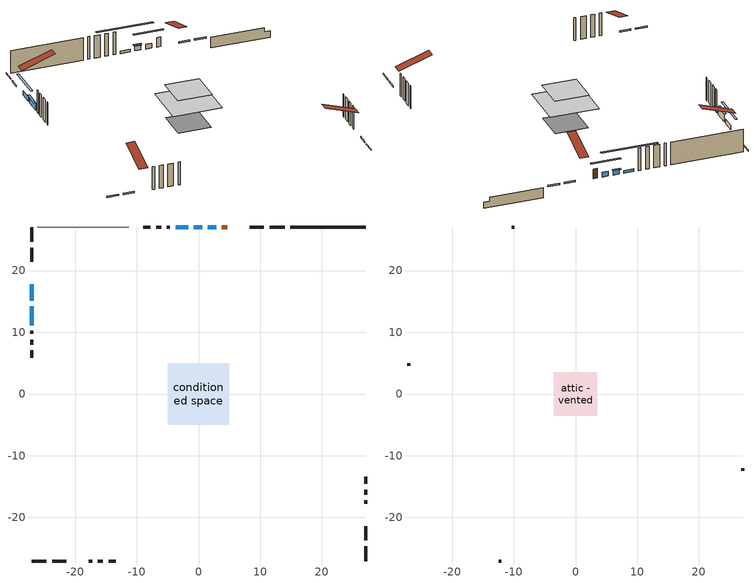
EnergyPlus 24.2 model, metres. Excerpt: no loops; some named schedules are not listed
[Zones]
conditioned space
 floor adiabatic (AdiabaticFloorConstruction): -4.99,-4.99 -4.99,4.99 4.99,4.99 4.99,-4.99 z2.75
 floor foundation (Slab1 construction): -3.35,-3.35 -3.35,3.35 3.35,3.35 3.35,-3.35 z-1.92
 wall outside (RimJoist1 construction): 13.93,27.05 11.51,27.05 / -27.05,-27.05 -24.63,-27.05 / -27.05,27.05 -27.05,24.63 / 27.05,-27.05 27.05,-24.63 z0.31:0.61
 wall outside (RimJoist2 construction): 10.58,27.05 8.29,27.05 / -23.7,-27.05 -21.41,-27.05 / -27.05,23.7 -27.05,21.41 / 27.05,-23.7 27.05,-21.41 z0.31:0.61
 wall outside (AdiabaticWallConstruction 1): 4.62,27.05 3.76,27.05 z0.31:2.34
 wall outside (AdiabaticWallConstruction): 2.84,27.05 1.51,27.05 / -27.05,17.74 -27.05,15.1 / 0.59,27.05 -0.73,27.05 z0.31:1.33; -27.05,14.17 -27.05,11.17 z0.31:1.83; -1.66,27.05 -3.69,27.05 z0.31:0.84
 wall outside (Wall1 construction): -4.62,27.05 -5.14,27.05 / -17.74,-27.05 -17.23,-27.05 / -27.05,10.25 -27.05,9.73 / 27.05,-17.74 27.05,-17.23 z0.31:5.19
 wall outside (Wall2 construction): -6.06,27.05 -6.87,27.05 / -16.3,-27.05 -15.49,-27.05 / -27.05,8.8 -27.05,8 / 27.05,-16.3 27.05,-15.49 z0.31:5.19
 wall outside (Wall3 construction): -7.8,27.05 -8.98,27.05 / -14.56,-27.05 -13.39,-27.05 / -27.05,7.07 -27.05,5.89 / 27.05,-14.56 27.05,-13.39 z0.31:5.19
 wall foundation (FoundationWall1 construction): 14.86,27.05,-1.92 14.86,27.05,0.31 25.83,27.05,0.31 25.83,27.05,-0.58 27.05,27.05,-0.58 27.05,27.05,-1.92
 wall adiabatic (Wall6 construction): -11.26,27.05 -26.12,27.05 z0.31:5.19
 window (WindowConstruction): 2.84,27.05 1.52,27.05 z0.31:1.32
 window (WindowConstruction 1): -27.05,17.74 -27.05,15.1 z0.31:1.32
 window (WindowConstruction 2): 0.59,27.05 -0.73,27.05 z0.31:1.32
 window (WindowConstruction 3): -27.05,14.17 -27.05,11.18 z0.31:1.83
 window (WindowConstruction 4): -1.66,27.05 -3.69,27.05 z0.31:0.84
 door (Door): 4.62,27.05 3.76,27.05 z0.31:2.34
 ceiling adiabatic (AdiabaticFloorConstruction): 4.99,-4.99 4.99,4.99 -4.99,4.99 -4.99,-4.99 z2.75
attic - vented
 floor to conditioned space (Floor1 construction Reversed): -3.53,-3.53 -3.53,3.53 3.53,3.53 3.53,-3.53 z5.19
 wall outside (Wall5 construction): -9.91,27.05 -10.33,27.05 / -12.46,-27.05 -12.03,-27.05 / -27.05,4.96 -27.05,4.54 / 27.05,-12.46 27.05,-12.03 z0.31:5.19
 roof outside (Roof1 construction): 5.55,27.05,5.19 5.55,20.17,7.48 7.36,20.17,7.48 7.36,27.05,5.19; -18.67,-27.05,5.19 -18.67,-20.17,7.48 -20.48,-20.17,7.48 -20.48,-27.05,5.19; -27.05,18.67,5.19 -20.17,18.67,7.48 -20.17,20.48,7.48 -27.05,20.48,5.19; 27.05,-18.67,5.19 20.17,-18.67,7.48 20.17,-20.48,7.48 27.05,-20.48,5.19
shading: -0.91,27.05 5.26,27.05 5.26,27.46 -0.91,27.46 z3.75; -27.05,12.67 -27.05,20.17 -27.46,20.17 -27.46,12.67 z3.75; -0.93,27.05 0.79,27.05 0.79,27.46 -0.93,27.46 z1.53; -27.05,10.97 -27.05,14.37 -27.46,14.37 -27.46,10.97 z2.04; -8.55,27.05 3.2,27.05 3.2,27.46 -8.55,27.46 z5.7
[Building]
Building 1: Terrain=Suburbs
[Site:Location]
Erieau AUT_ON: Latitude {deg}=42.25; Longitude {deg}=-81.9; Time Zone {hr}=-5; Elevation {m}=178; Keep Site Location Information=Yes
[Site:GroundTemperature:Shallow]
5.2292, 3.30147, 3.1471, 4.0619, 7.73432, 11.3896, 14.5586, 16.5661, 16.7366, 15.1039, 12.0157, 8.47254
[Site:WaterMainsTemperature]
Calculation Method=Schedule; Temperature Schedule=mains temperature schedule
[Material] Roughness=Rough; Thermal Absorptance=0.9
Name | Thickness {m} | Conductivity {W/m-K} | Density {kg/m3} | Specific Heat {J/kg-K} | Solar Absorptance | Visible Absorptance
asphalt or fiberglass shingles | 0.00635 | 0.162714 | 1121.4 | 1465.45 | 0.4 | 0.4
ceiling loosefill ins | 0.0846667 | 0.0480833 | 16.02 | 1046.75 | 0.7 | 0.7
ceiling stud and cavity | 0.1397 | 0.0888434 | 65.682 | 1177.47 | 0.7 | 0.7
concrete 4.0 in. | 0.1016 | 1.803125 | 2242.8 | 837.4 | 0.7 | 0.7
concrete 8.0 in. | 0.2032 | 1.803125 | 2242.8 | 837.4 | 0.7 | 0.7
door material | 0.04445 | 0.053851 | 512.64 | 1214.23 | 0.7 | 0.7
exterior vertical ins | 0.0333715 | 0.029427 | 32.04 | 1214.23 | 0.7 | 0.7
floor covering | 0.0127 | 0.0433444 | 54.468 | 1339.84 | 0.6 | 0.6
floor rigid ins; wall rigid ins | 0.512978 | 0.029427 | 32.04 | 1214.23 | 0.7 | 0.7
floor stud and cavity | 0.1397 | 1.75129 | 37.0049 | 1207.88 | 0.7 | 0.7
furniture material conditioned space 1 | 0.1524 | 0.115458 | 640.8 | 1214.23 | 0.6 | 0.6
gypsum board | 0.0127 | 0.160291 | 801 | 837.4 | 0.6 | 0.6
gypsum board 1 | 0.0127 | 0.160291 | 801 | 837.4 | 0.7 | 0.7
osb sheathing 0.5 in. | 0.0127 | 0.115458 | 512.64 | 1214.23 | 0.7 | 0.7
osb sheathing 0.5 in. 1 | 0.0127 | 0.115458 | 512.64 | 1214.23 | 0.4 | 0.4
osb sheathing 0.75 in. | 0.01905 | 0.115458 | 512.64 | 1214.23 | 0.7 | 0.7
osb sheathing 2.0 in. | 0.0508 | 0.115458 | 512.64 | 1214.23 | 0.7 | 0.7
rim joist stud and cavity | 0.0508 | 0.0453203 | 125.044 | 1163.47 | 0.6 | 0.6
rim joist stud and cavity 1 | 0.0508 | 0.107068 | 50.32683 | 1063.81 | 0.6 | 0.6
slab rigid ins | 0.00025908 | 0.029427 | 32.04 | 1214.23 | 0.7 | 0.7
wall stud and cavity | 0.1397 | 0.0888448 | 139.0536 | 1170.24 | 0.7 | 0.7
wall stud and cavity 1 | 0.1397 | 0.10277 | 139.0536 | 1170.24 | 0.7 | 0.7
wall stud and cavity 2 | 0.1397 | 0.103305 | 139.0536 | 1170.24 | 0.7 | 0.7
wall stud and cavity 3 | 0.0889 | 6.9971 | 50.32683 | 1063.81 | 0.6 | 0.6
wall stud and cavity 4 | 0.1397 | 0.080502 | 139.0536 | 1170.24 | 0.7 | 0.7
wall stud and cavity 5 | 0.0889 | 0.380278 | 52.3479 | 1209.89 | 0.7 | 0.7
wall stud and cavity 6 | 0.0889 | 0.391764 | 83.0341 | 1211.67 | 0.7 | 0.7
wood siding | 0.0254 | 0.102417 | 544.68 | 1172.36 | 0.4 | 0.4
wood siding 1 | 0.00254 | 0.102417 | 544.68 | 1172.36 | 0.4 | 0.4
wood siding 2; wood siding 3; wood siding 4 | 0.0254 | 0.102417 | 544.68 | 1172.36 | 0.7 | 0.7
[WindowMaterial:SimpleGlazingSystem]
Name | U-Factor {W/m2-K} | Solar Heat Gain Coefficient
WindowMaterial | 2.45119 | 0.62
WindowMaterial 1 | 2.35864 | 0.66
WindowMaterial 2 | 2.57895 | 0.56
[Construction]
AdiabaticFloorConstruction: floor stud and cavity, floor rigid ins, osb sheathing 0.75 in., floor covering
AdiabaticWallConstruction: wood siding 3, wall rigid ins, wall stud and cavity 5, gypsum board
AdiabaticWallConstruction 1: wood siding 4, wall rigid ins, wall stud and cavity 5, gypsum board
Door: door material
Floor1 construction Reversed: gypsum board, ceiling stud and cavity, ceiling loosefill ins
FoundationWall1 construction: concrete 8.0 in., gypsum board 1
furniture construction conditioned space 1: furniture material conditioned space 1
PartitionWallConstruction: gypsum board, wall stud and cavity 6, gypsum board
RimJoist1 construction: wood siding 2, osb sheathing 2.0 in., rim joist stud and cavity
RimJoist2 construction: wood siding 2, rim joist stud and cavity 1
Roof1 construction: asphalt or fiberglass shingles
Slab1 construction: slab rigid ins, concrete 4.0 in.
Wall1 construction: wood siding, osb sheathing 0.5 in., wall stud and cavity, gypsum board
Wall2 construction: wood siding, osb sheathing 0.5 in., wall stud and cavity 1, gypsum board
Wall3 construction: wood siding, osb sheathing 0.5 in., wall stud and cavity 2, gypsum board
Wall5 construction: wood siding 1, wall stud and cavity 3
Wall6 construction: osb sheathing 0.5 in. 1, wall stud and cavity 4, gypsum board
WindowConstruction; WindowConstruction 1; WindowConstruction 2: WindowMaterial
WindowConstruction 3: WindowMaterial 1
WindowConstruction 4: WindowMaterial 2
[Zone] Multiplier=1; Part of Total Floor Area=Yes
Name | Volume {m3}
attic - vented | 18.5557
conditioned space | 354.4
[Space]
Name | Zone | Volume {m3}
attic - vented 1 | attic - vented | 18.5557
conditioned space 1 | conditioned space | 354.4
[ZoneInfiltration:EffectiveLeakageArea]
infil attic - vented 1: Zone or Space=attic - vented 1; Schedule=Always On Discrete; Effective Air Leakage Area {cm2}=2393.28; Stack Coefficient=0.000498543; Wind Coefficient=1.50859e-05
[ZoneMixing]
whole house fan mix: Zone or Space=attic - vented; Schedule=Always On Continuous; Design Flow Rate Calculation Method=Flow/Zone; Design Flow Rate {m3/s}=0; Source Zone or Space=conditioned space
[SurfaceProperty:ExposedFoundationPerimeter]
Slab1: Exposed Perimeter Calculation Method=TotalExposedPerimeter; Total Exposed Perimeter {m}=12.189
[InternalMass] Zone or ZoneList=conditioned space; Space or SpaceList=conditioned space 1
Name | Construction | Surface Area {m2}
furniture mass conditioned space 1 | furniture construction conditioned space 1 | 57.8801
partition wall mass | PartitionWallConstruction | 144.7
[Lights]
interior lighting: Zone or ZoneList or Space or SpaceList=conditioned space 1; Schedule=interior lighting schedule; Design Level Calculation Method=LightingLevel; Lighting Level {W}=343.2; Return Air Fraction=0; Fraction Radiant=0.6; Fraction Visible=0.2; Fraction Replaceable=1
[People]
occupants: Zone or ZoneList or Space or SpaceList=conditioned space 1; Number of People Schedule=occupants schedule; Number of People Calculation Method=People; Number of People=3; Fraction Radiant=0.314171; Sensible Heat Fraction=0.56303; Activity Level Schedule=occupants activity schedule; Carbon Dioxide Generation Rate {m3/s-W}=0; Enable ASHRAE 55 Comfort Warnings=No; Mean Radiant Temperature Calculation Type=EnclosureAveraged
[ElectricEquipment] Zone or ZoneList or Space or SpaceList=conditioned space 1; Design Level Calculation Method=EquipmentLevel
Name | Schedule | Design Level {W} | Fraction Latent | Fraction Radiant | Fraction Lost
clothes dryer | clothes dryer schedule | 140.772 | 0.015 | 0.081 | 0.85
clothes washer | clothes washer schedule | 32.1985 | 0.03 | 0.162 | 0.7
cooking range | cooking range schedule | 208.969 | 0.08 | 0.432 | 0.2
dishwasher | dishwasher schedule | 66.8632 | 0.3 | 0.18 | 0.4
fridge | fridge schedule | 72.9452 | 0 | 0.6 | 0
mech vent bath fan 0 | mech vent bath fan 0 schedule | 50.2 | 0 | 0 | 1
mech vent house fan | mech vent house fan schedule | 0 | 0 | 0 | 1
mech vent house fan cfis | mech vent house fan cfis schedule | 0 | 0 | 0 | 0
mech vent range fan 0 | mech vent range fan 0 schedule | 57 | 0 | 0 | 1
misc plug loads | misc plug loads schedule | 494.7 | 0.045 | 0.513 | 0.1
whole house fan | Always On Discrete | 0 | 0 | 0 | 1
[OtherEquipment] Zone or ZoneList or Space or SpaceList=conditioned space 1; Design Level Calculation Method=EquipmentLevel
Name | Fuel Type | Schedule | Design Level {W} | Fraction Latent | Fraction Radiant | Fraction Lost
clothes dryer 1 | Electricity | clothes dryer schedule | 0 | 0.015 | 0.081 | 0.85
cooking range 1 | Electricity | cooking range schedule | 0 | 0.08 | 0.432 | 0.2
general water use latent | None | general water use schedule | 59.3978 | 1 | 0 | 0
general water use sensible | None | general water use schedule | -58.539 | 0 | 0.6 | 0
mech vent house fan latent load | None | Always On Discrete | 0 | 1 | 0 | 0
mech vent house fan sensible load | None | Always On Discrete | 0 | 0 | 0 | 0
water heater energy adjustment1 | Electricity | Always On Discrete | 0.01 | 0 | 0 | 1
[ZoneInfiltration:DesignFlowRate] Zone or ZoneList or Space or SpaceList=conditioned space 1; Schedule=Always On Discrete; Design Flow Rate Calculation Method=Flow/Zone; Design Flow Rate {m3/s}=0
infil flow; natural vent flow; whole house fan flow
[AvailabilityManager:Scheduled]
central ac and furnace airloop Availability Manager: Schedule=Always On Discrete
[Foundation:Kiva]
Foundation Kiva 1: Initial Indoor Air Temperature {C}=18; Wall Height Above Grade {m}=0.310012; Wall Depth Below Slab {m}=0.2032; Custom Block Material Name 1=exterior vertical ins; Custom Block Depth 1 {m}=2.23001; Custom Block X Position 1 {m}=0.2159; Custom Block Z Position 1 {m}=0
[Foundation:Kiva:Settings]
Soil Conductivity {W/m-K}=0.849921; Soil Density {kg/m3}=1842.3; Soil Specific Heat {J/kg-K}=418.7; Ground Solar Absorptivity=0.9; Ground Thermal Absorptivity=0.9; Ground Surface Roughness {m}=0.03; Far-Field Width {m}=40; Deep-Ground Boundary Condition=ZeroFlux; Deep-Ground Depth {m}=40; Minimum Cell Dimension {m}=0.2; Maximum Cell Growth Coefficient=3; Simulation Timestep=Timestep
[Exterior:Lights]
exterior lighting: Schedule=exterior lighting schedule; Design Level {W}=75.6
[EnergyManagementSystem:GlobalVariable]
central_ac_and_furnace_airloop_Fan_RTF
infil_program_Qfan
infil_program_Qinf
natural_vent_program_Qnv
natural_vent_program_Qwhf
[EnergyManagementSystem:Sensor]
Name | Output:Variable or Output:Meter Index Key | Output:Variable or Output:Meter
airflow_gain | infil flow | Infiltration Sensible Heat Gain Energy
airflow_gain_1 | natural vent flow | Infiltration Sensible Heat Gain Energy
airflow_gain_2 | whole house fan flow | Infiltration Sensible Heat Gain Energy
airflow_loss | infil flow | Infiltration Sensible Heat Loss Energy
airflow_loss_1 | natural vent flow | Infiltration Sensible Heat Loss Energy
airflow_loss_2 | whole house fan flow | Infiltration Sensible Heat Loss Energy
clg_load_cond |  | Cooling:EnergyTransfer:Zone:CONDITIONED SPACE
clg_sp_s; clg_sp_s_1 | cooling setpoint | Schedule Value
clothes_dryer_exhaust_0_sch_s | clothes dryer exhaust 0 schedule | Schedule Value
cool_season | cooling season schedule | Schedule Value
htg_load_cond |  | Heating:EnergyTransfer:Zone:CONDITIONED SPACE
htg_sp_s; htg_sp_s_1 | heating setpoint | Schedule Value
ig_ee_conv | clothes dryer | Electric Equipment Convective Heating Energy
ig_ee_conv_2 | cooking range | Electric Equipment Convective Heating Energy
ig_ee_conv_4 | fridge | Electric Equipment Convective Heating Energy
ig_ee_conv_5 | misc plug loads | Electric Equipment Convective Heating Energy
ig_ee_conv_6 | whole house fan | Electric Equipment Convective Heating Energy
ig_ee_rad | clothes dryer | Electric Equipment Radiant Heating Energy
ig_ee_rad_2 | cooking range | Electric Equipment Radiant Heating Energy
ig_ee_rad_4 | fridge | Electric Equipment Radiant Heating Energy
ig_ee_rad_5 | misc plug loads | Electric Equipment Radiant Heating Energy
ig_ee_rad_6 | whole house fan | Electric Equipment Radiant Heating Energy
ig_lgt_conv | interior lighting | Lights Convective Heating Energy
ig_lgt_rad | interior lighting | Lights Radiant Heating Energy
ig_lgt_vis | interior lighting | Lights Visible Radiation Heating Energy
ig_oe_conv | clothes dryer 1 | Other Equipment Convective Heating Energy
ig_oe_conv_1 | cooking range 1 | Other Equipment Convective Heating Energy
ig_oe_conv_2 | general water use latent | Other Equipment Convective Heating Energy
ig_oe_conv_3 | general water use sensible | Other Equipment Convective Heating Energy
ig_oe_conv_4 | water heater energy adjustment1 | Other Equipment Convective Heating Energy
ig_oe_rad | clothes dryer 1 | Other Equipment Radiant Heating Energy
ig_oe_rad_1 | cooking range 1 | Other Equipment Radiant Heating Energy
ig_oe_rad_2 | general water use latent | Other Equipment Radiant Heating Energy
ig_oe_rad_3 | general water use sensible | Other Equipment Radiant Heating Energy
ig_oe_rad_4 | water heater energy adjustment1 | Other Equipment Radiant Heating Energy
ig_ppl_conv | occupants | People Convective Heating Energy
ig_ppl_rad | occupants | People Radiant Heating Energy
im_conv | furniture mass conditioned space 1 | Surface Inside Face Convection Heat Gain Energy
im_conv_1 | partition wall mass | Surface Inside Face Convection Heat Gain Energy
im_ig | furniture mass conditioned space 1 | Surface Inside Face Internal Gains Radiation Heat Gain Energy
im_ig_1 | partition wall mass | Surface Inside Face Internal Gains Radiation Heat Gain Energy
im_lgt | furniture mass conditioned space 1 | Surface Inside Face Lights Radiation Heat Gain Energy
im_lgt_1 | partition wall mass | Surface Inside Face Lights Radiation Heat Gain Energy
im_sol | furniture mass conditioned space 1 | Surface Inside Face Solar Radiation Heat Gain Energy
im_sol_1 | partition wall mass | Surface Inside Face Solar Radiation Heat Gain Energy
im_surf | furniture mass conditioned space 1 | Surface Inside Face Net Surface Thermal Radiation Heat Gain Energy
im_surf_1 | partition wall mass | Surface Inside Face Net Surface Thermal Radiation Heat Gain Energy
mech_vent_bath_fan_0_sch_s | mech vent bath fan 0 schedule | Schedule Value
mech_vent_range_fan_0_sch_s | mech vent range fan 0 schedule | Schedule Value
mv_conv | mech vent bath fan 0 | Electric Equipment Convective Heating Energy
mv_conv_1 | mech vent house fan | Electric Equipment Convective Heating Energy
mv_conv_2 | mech vent house fan cfis | Electric Equipment Convective Heating Energy
mv_conv_3 | mech vent range fan 0 | Electric Equipment Convective Heating Energy
mv_conv_4 | mech vent house fan latent load | Other Equipment Convective Heating Energy
mv_conv_5 | mech vent house fan sensible load | Other Equipment Convective Heating Energy
mv_rad | mech vent bath fan 0 | Electric Equipment Radiant Heating Energy
mv_rad_1 | mech vent house fan | Electric Equipment Radiant Heating Energy
mv_rad_2 | mech vent house fan cfis | Electric Equipment Radiant Heating Energy
mv_rad_3 | mech vent range fan 0 | Electric Equipment Radiant Heating Energy
mv_rad_4 | mech vent house fan latent load | Other Equipment Radiant Heating Energy
mv_rad_5 | mech vent house fan sensible load | Other Equipment Radiant Heating Energy
natural_vent_s | natural vent schedule | Schedule Value
out_pb_s |  | Site Outdoor Air Barometric Pressure
out_wt_s |  | Site Outdoor Air Humidity Ratio
site_vw_s |  | Site Wind Speed
ss_back_out | Window1 | Surface Window Shortwave from Zone Back Out Window Heat Transfer Rate
ss_back_out_1 | Window2 | Surface Window Shortwave from Zone Back Out Window Heat Transfer Rate
ss_back_out_2 | Window4 | Surface Window Shortwave from Zone Back Out Window Heat Transfer Rate
ss_back_out_3 | Window5 | Surface Window Shortwave from Zone Back Out Window Heat Transfer Rate
ss_back_out_4 | Window6 | Surface Window Shortwave from Zone Back Out Window Heat Transfer Rate
ss_conv | Door1 | Surface Inside Face Convection Heat Gain Energy
ss_conv_1 | Window1 | Surface Inside Face Convection Heat Gain Energy
ss_conv_2 | Window2 | Surface Inside Face Convection Heat Gain Energy
ss_conv_3 | Window4 | Surface Inside Face Convection Heat Gain Energy
ss_conv_4 | Window5 | Surface Inside Face Convection Heat Gain Energy
ss_conv_5 | Window6 | Surface Inside Face Convection Heat Gain Energy
ss_ig | Door1 | Surface Inside Face Internal Gains Radiation Heat Gain Energy
ss_ig_1 | Window1 | Surface Inside Face Internal Gains Radiation Heat Gain Energy
ss_ig_2 | Window2 | Surface Inside Face Internal Gains Radiation Heat Gain Energy
ss_ig_3 | Window4 | Surface Inside Face Internal Gains Radiation Heat Gain Energy
ss_ig_4 | Window5 | Surface Inside Face Internal Gains Radiation Heat Gain Energy
ss_ig_5 | Window6 | Surface Inside Face Internal Gains Radiation Heat Gain Energy
ss_lgt | Door1 | Surface Inside Face Lights Radiation Heat Gain Energy
ss_sol | Door1 | Surface Inside Face Solar Radiation Heat Gain Energy
ss_surf | Door1 | Surface Inside Face Net Surface Thermal Radiation Heat Gain Energy
ss_surf_1 | Window1 | Surface Inside Face Net Surface Thermal Radiation Heat Gain Energy
ss_surf_2 | Window2 | Surface Inside Face Net Surface Thermal Radiation Heat Gain Energy
ss_surf_3 | Window4 | Surface Inside Face Net Surface Thermal Radiation Heat Gain Energy
ss_surf_4 | Window5 | Surface Inside Face Net Surface Thermal Radiation Heat Gain Energy
ss_surf_5 | Window6 | Surface Inside Face Net Surface Thermal Radiation Heat Gain Energy
ss_trans_in | Window1 | Surface Window Transmitted Solar Radiation Rate
ss_trans_in_1 | Window2 | Surface Window Transmitted Solar Radiation Rate
ss_trans_in_2 | Window4 | Surface Window Transmitted Solar Radiation Rate
ss_trans_in_3 | Window5 | Surface Window Transmitted Solar Radiation Rate
ss_trans_in_4 | Window6 | Surface Window Transmitted Solar Radiation Rate
ss_trans_out | Window1 | Surface Inside Face Initial Transmitted Diffuse Transmitted Out Window Solar Radiation Rate
ss_trans_out_1 | Window2 | Surface Inside Face Initial Transmitted Diffuse Transmitted Out Window Solar Radiation Rate
ss_trans_out_2 | Window4 | Surface Inside Face Initial Transmitted Diffuse Transmitted Out Window Solar Radiation Rate
ss_trans_out_3 | Window5 | Surface Inside Face Initial Transmitted Diffuse Transmitted Out Window Solar Radiation Rate
ss_trans_out_4 | Window6 | Surface Inside Face Initial Transmitted Diffuse Transmitted Out Window Solar Radiation Rate
s_conv | Floor1 | Surface Inside Face Convection Heat Gain Energy
s_conv_1 | FoundationWall1 | Surface Inside Face Convection Heat Gain Energy
s_conv_10 | RimJoist2:270 | Surface Inside Face Convection Heat Gain Energy
s_conv_11 | RimJoist2:90 | Surface Inside Face Convection Heat Gain Energy
s_conv_12 | Slab1 | Surface Inside Face Convection Heat Gain Energy
s_conv_13 | Wall1:0 | Surface Inside Face Convection Heat Gain Energy
s_conv_14 | Wall1:180 | Surface Inside Face Convection Heat Gain Energy
s_conv_15 | Wall1:270 | Surface Inside Face Convection Heat Gain Energy
s_conv_16 | Wall1:90 | Surface Inside Face Convection Heat Gain Energy
s_conv_17 | Wall2:0 | Surface Inside Face Convection Heat Gain Energy
s_conv_18 | Wall2:180 | Surface Inside Face Convection Heat Gain Energy
s_conv_19 | Wall2:270 | Surface Inside Face Convection Heat Gain Energy
s_conv_2 | inferred conditioned ceiling | Surface Inside Face Convection Heat Gain Energy
s_conv_20 | Wall2:90 | Surface Inside Face Convection Heat Gain Energy
s_conv_21 | Wall3:0 | Surface Inside Face Convection Heat Gain Energy
s_conv_22 | Wall3:180 | Surface Inside Face Convection Heat Gain Energy
s_conv_23 | Wall3:270 | Surface Inside Face Convection Heat Gain Energy
s_conv_24 | Wall3:90 | Surface Inside Face Convection Heat Gain Energy
s_conv_25 | Wall6 | Surface Inside Face Convection Heat Gain Energy
s_conv_3 | inferred conditioned floor | Surface Inside Face Convection Heat Gain Energy
s_conv_4 | RimJoist1:0 | Surface Inside Face Convection Heat Gain Energy
s_conv_5 | RimJoist1:180 | Surface Inside Face Convection Heat Gain Energy
s_conv_6 | RimJoist1:270 | Surface Inside Face Convection Heat Gain Energy
s_conv_7 | RimJoist1:90 | Surface Inside Face Convection Heat Gain Energy
s_conv_8 | RimJoist2:0 | Surface Inside Face Convection Heat Gain Energy
s_conv_9 | RimJoist2:180 | Surface Inside Face Convection Heat Gain Energy
s_ig | Floor1 | Surface Inside Face Internal Gains Radiation Heat Gain Energy
s_ig_1 | FoundationWall1 | Surface Inside Face Internal Gains Radiation Heat Gain Energy
s_ig_10 | RimJoist2:270 | Surface Inside Face Internal Gains Radiation Heat Gain Energy
s_ig_11 | RimJoist2:90 | Surface Inside Face Internal Gains Radiation Heat Gain Energy
s_ig_12 | Slab1 | Surface Inside Face Internal Gains Radiation Heat Gain Energy
s_ig_13 | Wall1:0 | Surface Inside Face Internal Gains Radiation Heat Gain Energy
s_ig_14 | Wall1:180 | Surface Inside Face Internal Gains Radiation Heat Gain Energy
s_ig_15 | Wall1:270 | Surface Inside Face Internal Gains Radiation Heat Gain Energy
s_ig_16 | Wall1:90 | Surface Inside Face Internal Gains Radiation Heat Gain Energy
s_ig_17 | Wall2:0 | Surface Inside Face Internal Gains Radiation Heat Gain Energy
s_ig_18 | Wall2:180 | Surface Inside Face Internal Gains Radiation Heat Gain Energy
s_ig_19 | Wall2:270 | Surface Inside Face Internal Gains Radiation Heat Gain Energy
s_ig_2 | inferred conditioned ceiling | Surface Inside Face Internal Gains Radiation Heat Gain Energy
s_ig_20 | Wall2:90 | Surface Inside Face Internal Gains Radiation Heat Gain Energy
s_ig_21 | Wall3:0 | Surface Inside Face Internal Gains Radiation Heat Gain Energy
s_ig_22 | Wall3:180 | Surface Inside Face Internal Gains Radiation Heat Gain Energy
s_ig_23 | Wall3:270 | Surface Inside Face Internal Gains Radiation Heat Gain Energy
s_ig_24 | Wall3:90 | Surface Inside Face Internal Gains Radiation Heat Gain Energy
s_ig_25 | Wall6 | Surface Inside Face Internal Gains Radiation Heat Gain Energy
s_ig_3 | inferred conditioned floor | Surface Inside Face Internal Gains Radiation Heat Gain Energy
s_ig_4 | RimJoist1:0 | Surface Inside Face Internal Gains Radiation Heat Gain Energy
s_ig_5 | RimJoist1:180 | Surface Inside Face Internal Gains Radiation Heat Gain Energy
s_ig_6 | RimJoist1:270 | Surface Inside Face Internal Gains Radiation Heat Gain Energy
s_ig_7 | RimJoist1:90 | Surface Inside Face Internal Gains Radiation Heat Gain Energy
s_ig_8 | RimJoist2:0 | Surface Inside Face Internal Gains Radiation Heat Gain Energy
s_ig_9 | RimJoist2:180 | Surface Inside Face Internal Gains Radiation Heat Gain Energy
s_lgt | Floor1 | Surface Inside Face Lights Radiation Heat Gain Energy
s_lgt_1 | FoundationWall1 | Surface Inside Face Lights Radiation Heat Gain Energy
s_lgt_10 | RimJoist2:270 | Surface Inside Face Lights Radiation Heat Gain Energy
s_lgt_11 | RimJoist2:90 | Surface Inside Face Lights Radiation Heat Gain Energy
s_lgt_12 | Slab1 | Surface Inside Face Lights Radiation Heat Gain Energy
s_lgt_13 | Wall1:0 | Surface Inside Face Lights Radiation Heat Gain Energy
s_lgt_14 | Wall1:180 | Surface Inside Face Lights Radiation Heat Gain Energy
s_lgt_15 | Wall1:270 | Surface Inside Face Lights Radiation Heat Gain Energy
s_lgt_16 | Wall1:90 | Surface Inside Face Lights Radiation Heat Gain Energy
s_lgt_17 | Wall2:0 | Surface Inside Face Lights Radiation Heat Gain Energy
s_lgt_18 | Wall2:180 | Surface Inside Face Lights Radiation Heat Gain Energy
s_lgt_19 | Wall2:270 | Surface Inside Face Lights Radiation Heat Gain Energy
s_lgt_2 | inferred conditioned ceiling | Surface Inside Face Lights Radiation Heat Gain Energy
s_lgt_20 | Wall2:90 | Surface Inside Face Lights Radiation Heat Gain Energy
